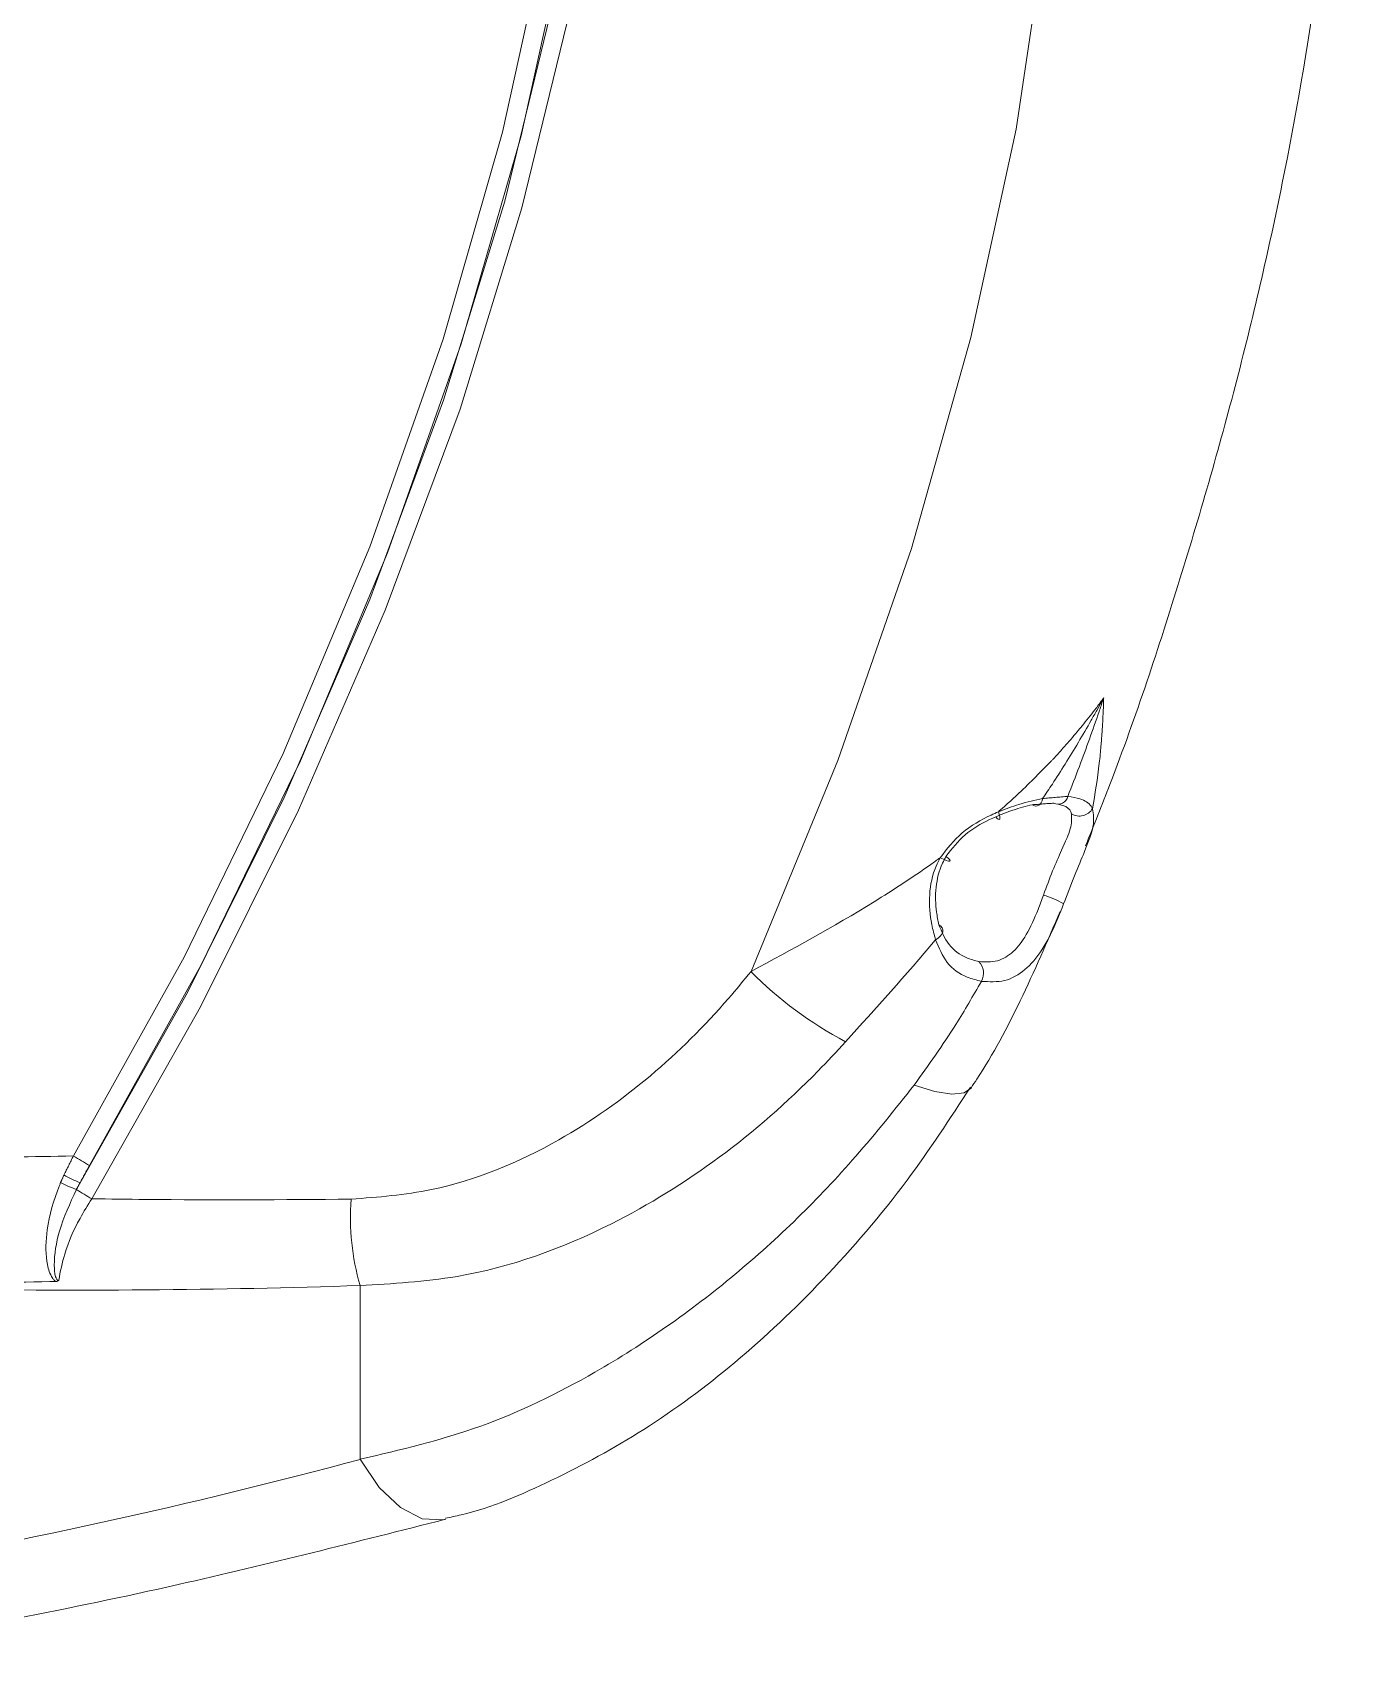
# Model space of a CAD drawing. Extents: x 12.1 to 108.7, y 1 to 80.4.
# Drawn here: x 82.277 to 83.206, y 5.346 to 6.493 of the extents above; entities that cross this region are included whole.
import ezdxf

# ---------------------------------------------------------------- set-up
doc = ezdxf.new("R2010")
doc.units = 0
doc.header["$MEASUREMENT"] = 0
doc.linetypes.add('SLD-Solid', pattern=[0])
doc.layers.get('0').update_dxf_attribs({"linetype": 'CONTINUOUS'})

msp = doc.modelspace()

# ---------------------------------------------------------------- linework, layer by layer
at = {"color": 7, "linetype": 'SLD-Solid', "lineweight": 15}
msp.add_line((82.5082, 5.4867), (82.5082, 5.6093), dxfattribs=at)
at = {"color": 7, "linetype": 'SLD-Solid', "lineweight": 15, "flags": 128}
for points in [[(82.3189, 5.6705), (82.3956, 5.8059), (82.4648, 5.9446), (82.526, 6.0856), (82.5787, 6.2275), (82.6223, 6.3694), (82.6567, 6.5099), (82.6814, 6.648), (82.6964, 6.7825), (82.7013, 6.9123), (82.6964, 7.0364), (82.6814, 7.1536), (82.6567, 7.2632), (82.6223, 7.364), (82.5787, 7.4554), (82.526, 7.5366), (82.4648, 7.6069), (82.3956, 7.6657), (82.3189, 7.7126)], [(82.3176, 7.7025), (82.3864, 7.6593), (82.4547, 7.6007), (82.5151, 7.5308), (82.5671, 7.4502), (82.6102, 7.3595), (82.6441, 7.2595), (82.6685, 7.1509), (82.6832, 7.0347), (82.6881, 6.9118), (82.6832, 6.7833), (82.6685, 6.6501), (82.6441, 6.5133), (82.6102, 6.3742), (82.5671, 6.2337), (82.5151, 6.0931), (82.4547, 5.9535), (82.3864, 5.816), (82.3107, 5.6818)], [(82.306, 7.6967), (82.384, 7.6465), (82.4539, 7.5836), (82.515, 7.5084), (82.5667, 7.4216), (82.6087, 7.324), (82.6405, 7.2166), (82.6619, 7.1002), (82.6727, 6.9759), (82.6727, 6.8448), (82.6619, 6.7081), (82.6405, 6.5671), (82.6087, 6.4229), (82.5667, 6.2768), (82.515, 6.1303), (82.4539, 5.9846), (82.384, 5.8409), (82.306, 5.7007)], [(82.3173, 5.6939), (82.3958, 5.835), (82.4661, 5.9794), (82.5275, 6.1261), (82.5796, 6.2735), (82.6218, 6.4203), (82.6539, 6.5654), (82.6754, 6.7073), (82.6862, 6.8448), (82.6862, 6.9766), (82.6754, 7.1017), (82.6539, 7.2187), (82.6218, 7.3268), (82.5796, 7.4249), (82.5275, 7.5122), (82.4661, 7.5878), (82.4381, 7.6155)], [(82.784, 5.8308), (82.8452, 5.9796), (82.8971, 6.1291), (82.9391, 6.2779), (82.971, 6.4249), (82.9924, 6.5686), (83.0031, 6.708), (83.0031, 6.8417), (82.9924, 6.9686), (82.971, 7.0876), (82.9391, 7.1978), (82.8971, 7.2981), (82.8452, 7.3877), (82.784, 7.4658)], [(82.9823, 5.9484), (82.9835, 5.9478), (82.9847, 5.9475), (82.9859, 5.9476), (82.987, 5.948), (82.9879, 5.9488), (82.9887, 5.9498), (82.9893, 5.9512), (82.9897, 5.9528)], [(82.9567, 5.9399), (82.9576, 5.9388), (82.9584, 5.9381), (82.959, 5.9379), (82.9594, 5.9382), (82.9595, 5.9389), (82.9594, 5.9401), (82.9591, 5.9417), (82.9585, 5.9435)], [(82.9215, 5.912), (82.9231, 5.9107), (82.9241, 5.9097), (82.9245, 5.909), (82.9242, 5.9086), (82.9232, 5.9086), (82.9217, 5.9091), (82.9197, 5.9099), (82.9174, 5.911)], [(82.9165, 5.8638), (82.9179, 5.8628), (82.9188, 5.8616), (82.9193, 5.8602), (82.9192, 5.8586), (82.9186, 5.8571), (82.9175, 5.8556), (82.916, 5.8543), (82.9142, 5.8532)], [(82.8991, 5.7506), (82.9137, 5.7462), (82.9256, 5.7443), (82.9343, 5.7452), (82.9394, 5.7487), (82.9395, 5.7488)], [(82.5082, 5.4867), (82.5216, 5.4669), (82.5366, 5.4526), (82.552, 5.4447), (82.5667, 5.444), (82.5686, 5.4444)]]:
    msp.add_lwpolyline(points, dxfattribs=at)
at = {"color": 7, "linetype": 'SLD-Solid', "lineweight": 15}
for centre, radius, start, end in [((83.0005, 5.9561), 0.0073, 246.188, 345.2854), ((83.0157, 5.9509), 0.0105, 237.996, 330.2531), ((82.9738, 5.8269), 0.0601, 59.2461, 74.1607), ((82.9758, 6.0196), 0.2692, 224.5388, 242.3061), ((82.9363, 5.8297), 0.0117, 330.2013, 43.8009), ((82.0634, 5.2817), 0.4841, 58.3628, 59.9257), ((82.3298, 5.7431), 0.0695, 241.7521, 251.8127), ((82.3468, 5.772), 0.0972, 240.6877, 248.1418), ((82.4778, 5.9435), 0.3159, 237.5164, 239.813), ((82.6769, 5.6575), 0.1755, 175.8801, 195.9537)]:
    msp.add_arc(centre, radius, start, end, dxfattribs=at)
for centre, major_axis, start_param, end_param in [((80.5148, 7.0543), (3.5048, -0.8364), 5.29292, 5.395491), ((78.1098, 7.5596), (5.4469, -1.2998), 5.620083, 5.728231)]:
    msp.add_ellipse(centre, major_axis=major_axis, ratio=0.337357, start_param=start_param, end_param=end_param, dxfattribs=at)
for points, knots in [([(83.0199, 5.9194), (83.0258, 5.9338), (83.0509, 5.9964), (83.0876, 6.1078), (83.1293, 6.2526), (83.162, 6.3964), (83.1861, 6.5384), (83.2012, 6.6777), (83.2072, 6.8135), (83.2039, 6.9451), (83.1913, 7.0714), (83.1692, 7.1918), (83.1376, 7.3053), (83.0969, 7.4112), (83.0469, 7.5081), (82.9943, 7.5892), (82.9548, 7.6336), (82.9381, 7.6524)], [0, 0, 0, 0, 0.0214013, 0.0925596, 0.1637871, 0.2350994, 0.3065094, 0.3780261, 0.44965, 0.5213688, 0.5931492, 0.6648998, 0.7364998, 0.8077854, 0.8785634, 0.9486496, 1, 1, 1, 1]), ([(83.0328, 6.0237), (83.0324, 6.0232), (83.0303, 6.0204), (83.0254, 6.0138), (83.0194, 6.0063), (83.0137, 5.9994), (83.0092, 5.9941), (83.0036, 5.9877), (82.999, 5.9826), (82.9931, 5.9764), (82.9857, 5.9688), (82.9736, 5.957), (82.9642, 5.9484), (82.9587, 5.9437), (82.9585, 5.9435)], [0, 0, 0, 0, 0.016955, 0.095075, 0.227904, 0.278807, 0.341255, 0.41799, 0.512501, 0.530928, 0.652142, 0.802909, 0.992105, 1, 1, 1, 1]), ([(82.9897, 5.9528), (82.992, 5.9562), (82.9974, 5.9642), (83.009, 5.9825), (83.0194, 5.9998), (83.0278, 6.0148), (83.0304, 6.0195), (83.0318, 6.0219), (83.0322, 6.0226), (83.0325, 6.0232), (83.0328, 6.0237)], [0, 0, 0, 0, 0.148068, 0.34976, 0.782442, 0.879511, 0.969739, 0.977128, 0.979728, 1, 1, 1, 1]), ([(83.0328, 6.0237), (83.0326, 6.0232), (83.0315, 6.02), (83.026, 6.0038), (83.0179, 5.9811), (83.0102, 5.9613), (83.0075, 5.9543)], [0, 0, 0, 0, 0.021606, 0.13737, 0.694224, 1, 1, 1, 1]), ([(83.0249, 5.9456), (83.0266, 5.9562), (83.0288, 5.9689), (83.0303, 5.9838), (83.0308, 5.9894), (83.0312, 5.9942), (83.0315, 5.9984), (83.0318, 6.0019), (83.032, 6.005), (83.0321, 6.0077), (83.0322, 6.0099), (83.0323, 6.0119), (83.0324, 6.0136), (83.0325, 6.015), (83.0325, 6.0162), (83.0326, 6.0173), (83.0326, 6.0193), (83.0327, 6.0214), (83.0327, 6.0232), (83.0328, 6.0237)], [0, 0, 0, 0, 0.419404, 0.502129, 0.572967, 0.633692, 0.68578, 0.730474, 0.768831, 0.801748, 0.829997, 0.854236, 0.875032, 0.892872, 0.908173, 0.921295, 0.932546, 0.981194, 1, 1, 1, 1]), ([(82.9567, 5.9399), (82.9607, 5.9416), (82.9697, 5.9452), (82.9778, 5.9473), (82.9823, 5.9484)], [0, 0, 0, 0, 0.454302, 1, 1, 1, 1]), ([(82.9897, 5.9528), (82.9843, 5.9516), (82.9744, 5.9495), (82.9634, 5.9453), (82.9585, 5.9435)], [0, 0, 0, 0, 0.554136, 1, 1, 1, 1]), ([(83.0003, 5.9488), (83.0016, 5.9485), (83.0064, 5.9476), (83.0091, 5.9449), (83.01, 5.9424), (83.0101, 5.9419)], [0, 0, 0, 0, 0.218828, 0.852871, 1, 1, 1, 1]), ([(83.0045, 5.8786), (83.0071, 5.8853), (83.0123, 5.8985), (83.0203, 5.9179), (83.0267, 5.9344), (83.0255, 5.9418), (83.0249, 5.9456)], [0, 0, 0, 0, 0.214704, 0.426043, 0.709468, 1, 1, 1, 1]), ([(83.0249, 5.9456), (83.0246, 5.9462), (83.0229, 5.9492), (83.0181, 5.9526), (83.0105, 5.9538), (83.0075, 5.9543)], [0, 0, 0, 0, 0.122492, 0.6608, 1, 1, 1, 1]), ([(82.9585, 5.9435), (82.9568, 5.9427), (82.9479, 5.9387), (82.932, 5.9297), (82.9222, 5.9172), (82.9174, 5.911)], [0, 0, 0, 0, 0.107934, 0.557954, 1, 1, 1, 1]), ([(82.9215, 5.912), (82.9257, 5.9174), (82.934, 5.9281), (82.9476, 5.9358), (82.9552, 5.9393), (82.9567, 5.9399)], [0, 0, 0, 0, 0.446121, 0.894004, 1, 1, 1, 1]), ([(83.0101, 5.9419), (83.0102, 5.9387), (83.0103, 5.9323), (83.004, 5.9185), (82.9967, 5.902), (82.9924, 5.8905), (82.9902, 5.8847)], [0, 0, 0, 0, 0.284864, 0.568994, 0.78268, 1, 1, 1, 1]), ([(82.9174, 5.911), (82.9152, 5.9094), (82.9, 5.8985), (82.8552, 5.8693), (82.8129, 5.8464), (82.784, 5.8308)], [0, 0, 0, 0, 0.050052, 0.350962, 1, 1, 1, 1]), ([(82.9174, 5.911), (82.9164, 5.909), (82.9122, 5.9009), (82.909, 5.8842), (82.9105, 5.8661), (82.9132, 5.8567), (82.9142, 5.8532)], [0, 0, 0, 0, 0.1005659, 0.4269452, 0.7873192, 1, 1, 1, 1]), ([(82.9165, 5.8638), (82.9159, 5.8667), (82.9142, 5.8747), (82.9137, 5.8898), (82.917, 5.9036), (82.9207, 5.9104), (82.9215, 5.912)], [0, 0, 0, 0, 0.20515, 0.562184, 0.8956646, 1, 1, 1, 1]), ([(82.9902, 5.8847), (82.989, 5.8813), (82.9853, 5.8713), (82.9789, 5.8568), (82.9695, 5.8443), (82.9581, 5.837), (82.9492, 5.8375), (82.9448, 5.8378)], [0, 0, 0, 0, 0.126816, 0.373177, 0.587958, 0.793849, 1, 1, 1, 1]), ([(82.9465, 5.8238), (82.9521, 5.8235), (82.9632, 5.8229), (82.9777, 5.8313), (82.9899, 5.8457), (82.9983, 5.8627), (83.003, 5.8746), (83.0045, 5.8786)], [0, 0, 0, 0, 0.213495, 0.424445, 0.639084, 0.878713, 1, 1, 1, 1]), ([(82.9392, 5.7488), (82.9406, 5.7508), (82.9538, 5.7704), (82.9756, 5.8117), (82.993, 5.852), (83.0021, 5.8732)], [0, 0, 0, 0, 0.050839, 0.502336, 1, 1, 1, 1]), ([(82.8507, 5.7812), (82.872, 5.8048), (82.8934, 5.8284), (82.9141, 5.8531), (82.9142, 5.8532)], [0, 0, 0, 0, 0.9957983, 1, 1, 1, 1]), ([(82.9142, 5.8532), (82.9165, 5.8475), (82.921, 5.836), (82.9338, 5.8269), (82.9431, 5.8247), (82.9465, 5.8238)], [0, 0, 0, 0, 0.388278, 0.77842, 1, 1, 1, 1]), ([(82.9448, 5.8378), (82.9418, 5.8385), (82.9337, 5.8407), (82.9225, 5.8489), (82.9185, 5.8588), (82.9165, 5.8638)], [0, 0, 0, 0, 0.220711, 0.610733, 1, 1, 1, 1]), ([(82.784, 5.8308), (82.7787, 5.8244), (82.757, 5.798), (82.7138, 5.7551), (82.6444, 5.7061), (82.5712, 5.6756), (82.5209, 5.6716), (82.5019, 5.6702)], [0, 0, 0, 0, 0.07222, 0.299647, 0.532858, 0.823882, 1, 1, 1, 1]), ([(82.9465, 5.8238), (82.9406, 5.8136), (82.9262, 5.7885), (82.9092, 5.7647), (82.8991, 5.7506)], [0, 0, 0, 0, 0.405514, 1, 1, 1, 1]), ([(82.5082, 5.6093), (82.531, 5.6106), (82.5912, 5.6138), (82.6788, 5.6456), (82.7635, 5.6981), (82.8168, 5.7447), (82.8443, 5.7743), (82.8507, 5.7812)], [0, 0, 0, 0, 0.180095, 0.474499, 0.698924, 0.92979, 1, 1, 1, 1]), ([(82.8991, 5.7506), (82.8856, 5.7337), (82.8471, 5.6853), (82.7735, 5.6137), (82.6832, 5.5503), (82.5929, 5.5065), (82.5367, 5.4934), (82.5082, 5.4867)], [0, 0, 0, 0, 0.130076, 0.370614, 0.617914, 0.806075, 1, 1, 1, 1]), ([(82.5684, 5.4451), (82.5721, 5.4459), (82.5977, 5.4511), (82.6451, 5.4717), (82.7103, 5.5068), (82.7746, 5.5546), (82.8369, 5.6137), (82.8929, 5.6788), (82.9243, 5.727), (82.9388, 5.7492)], [0, 0, 0, 0, 0.024075, 0.168469, 0.322503, 0.485469, 0.657246, 0.841902, 1, 1, 1, 1]), ([(82.306, 5.7007), (82.2491, 5.6996), (82.1848, 5.6984), (82.1199, 5.6998), (82.1124, 5.7)], [0, 0, 0, 0, 0.885383, 1, 1, 1, 1]), ([(82.2969, 5.6819), (82.2967, 5.6812), (82.2922, 5.6703), (82.2868, 5.6513), (82.2861, 5.6301), (82.2887, 5.619), (82.2912, 5.6145), (82.2925, 5.6129), (82.2934, 5.6123), (82.2937, 5.6121)], [0, 0, 0, 0, 0.028983, 0.459948, 0.770711, 0.915817, 0.956931, 0.987075, 1, 1, 1, 1]), ([(82.2956, 5.613), (82.2955, 5.6129), (82.2954, 5.6129), (82.2951, 5.6129), (82.2948, 5.613), (82.2945, 5.6133), (82.2939, 5.6141), (82.2927, 5.6175), (82.292, 5.6285), (82.2954, 5.6496), (82.3036, 5.6673), (82.3081, 5.6771)], [0, 0, 0, 0, 0.004493, 0.008322, 0.01216, 0.01711, 0.025975, 0.054931, 0.183033, 0.547241, 1, 1, 1, 1]), ([(82.2956, 5.613), (82.2968, 5.6191), (82.2995, 5.6334), (82.3083, 5.6534), (82.3161, 5.6659), (82.3189, 5.6705)], [0, 0, 0, 0, 0.32198, 0.752014, 1, 1, 1, 1]), ([(82.5019, 5.6702), (82.4536, 5.6698), (82.3928, 5.6694), (82.3316, 5.6703), (82.3189, 5.6705)], [0, 0, 0, 0, 0.7935487, 1, 1, 1, 1]), ([(82.2937, 5.6121), (82.2923, 5.6121), (82.2609, 5.6114), (82.2294, 5.6112), (82.1994, 5.6111)], [0, 0, 0, 0, 0.046641, 1, 1, 1, 1]), ([(82.2937, 5.6121), (82.2941, 5.6121), (82.2947, 5.6122), (82.2953, 5.6126), (82.2956, 5.6129), (82.2956, 5.6129), (82.2956, 5.613)], [0, 0, 0, 0, 0.433728, 0.868905, 0.945381, 1, 1, 1, 1]), ([(82.0953, 5.3455), (82.1134, 5.3483), (82.2095, 5.363), (82.3685, 5.3937), (82.5059, 5.4285), (82.5685, 5.4444)], [0, 0, 0, 0, 0.112098, 0.595402, 1, 1, 1, 1])]:
    msp.add_open_spline(points, degree=3, knots=knots, dxfattribs=at)
for points in [[(82.9823, 5.9484), (82.9975, 5.9495)], [(83.0075, 5.9543), (82.9897, 5.9528)], [(82.306, 5.7007), (82.2993, 5.6872)], [(82.3107, 5.6818), (82.3173, 5.6939)], [(82.2993, 5.6872), (82.2969, 5.6819)], [(82.3081, 5.6771), (82.3107, 5.6818)]]:
    msp.add_open_spline(points, degree=1, dxfattribs=at)

doc.saveas('drawing.dxf')
